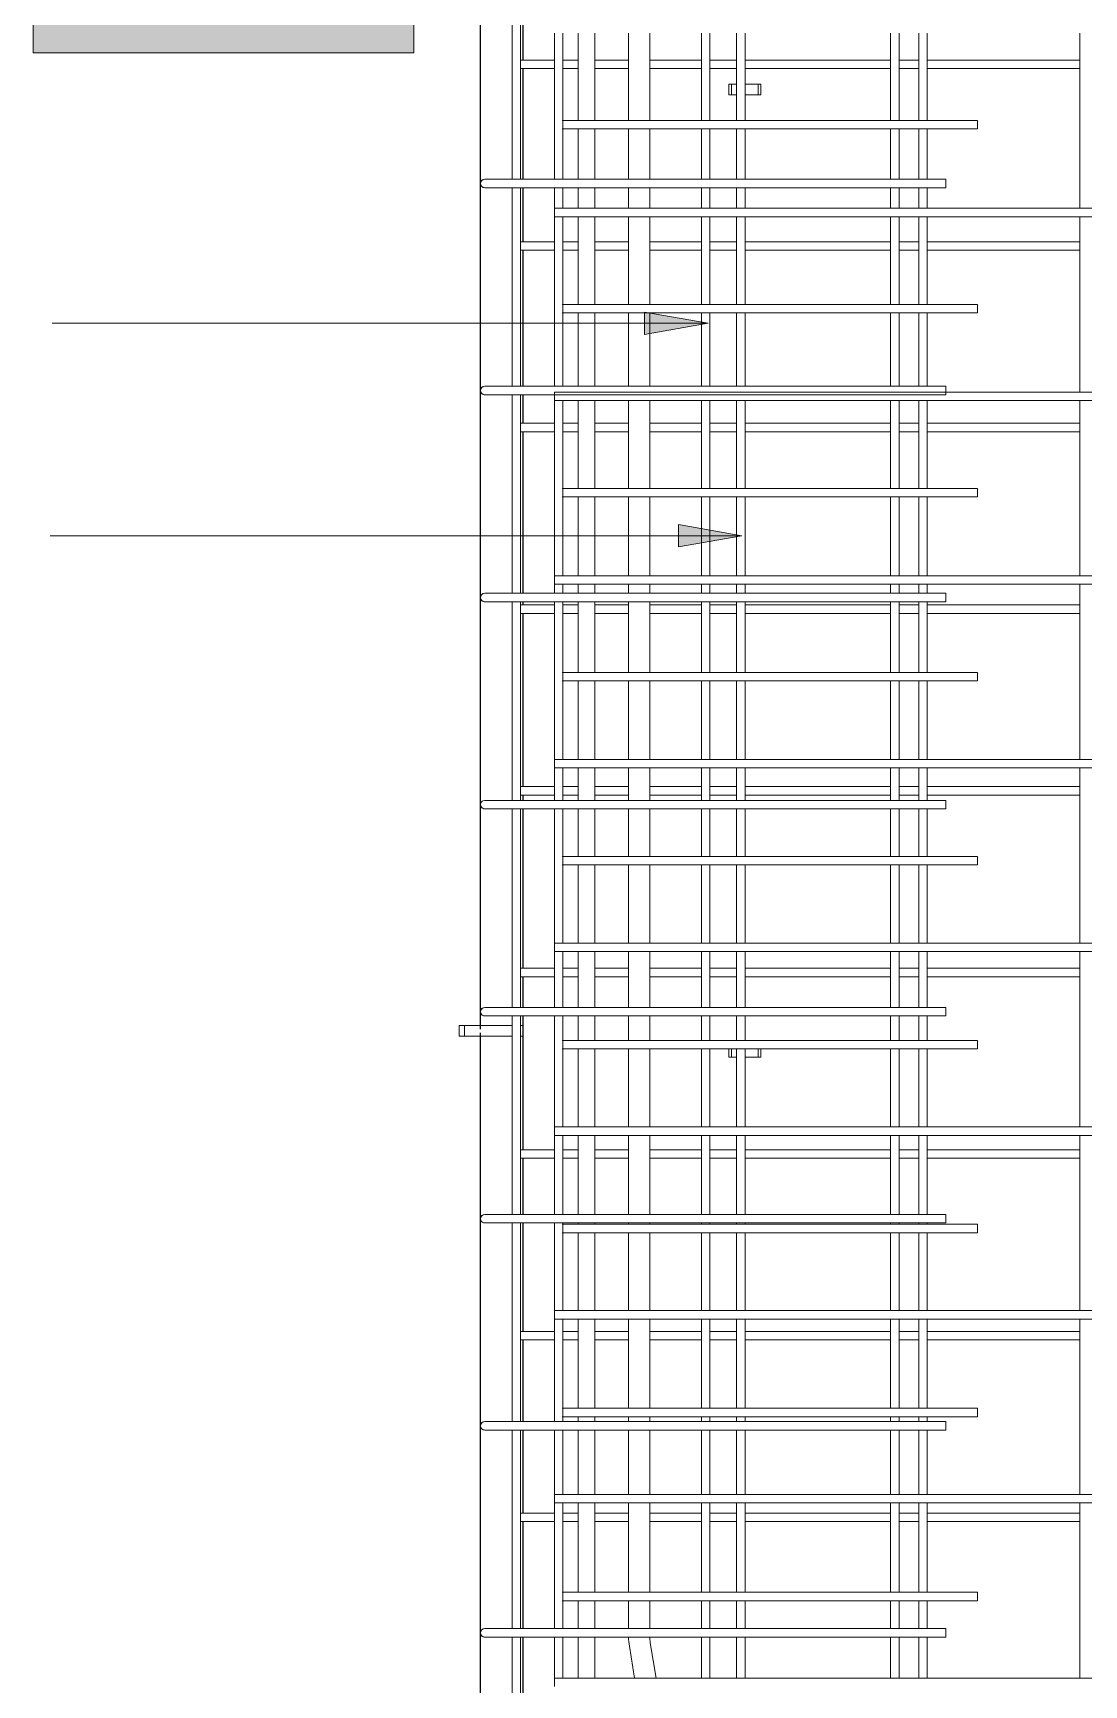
# Model space of a CAD drawing. Header units: millimetres. Extents: x 1454 to 26503, y -2036 to 18825.
# Drawn here: x 3916 to 4909, y 26 to 1588 of the extents above; entities that cross this region are included whole.
import ezdxf

# ---------------------------------------------------------------- set-up
doc = ezdxf.new("R2010")
doc.units = ezdxf.units.MM
doc.linetypes.add('Dash', pattern=[6.36, 3.18, -3.18])
for name, color, linetype, lineweight in [('A-GENM', 13, 'Continuous', 18), ('A-WALL', 113, 'Continuous', 25), ('A-WALL-HDLN', 110, 'Dash', 25), ('G-ANNO-SYMB', 111, 'Continuous', 9), ('S-RBAR', 171, 'Continuous', 18), ('S-RBAR-IDEN', 171, 'Continuous', 9)]:
    doc.layers.add(name, color=color, linetype=linetype, lineweight=lineweight)

# ---------------------------------------------------------------- blocks, each defined once
blk = doc.blocks.new('RR spread anchor face based - RR-SA-2_5-150-1726819-Elevation Front 1')
at = {"layer": 'A-GENM'}
for p, q in [((4573.8, 620), (4573.8, 627.9)), ((4576.3, 627.9), (4576.3, 620)), ((4601.3, 627.9), (4601.3, 620)), ((4603.8, 627.9), (4603.8, 620)), ((4576.3, 620), (4573.8, 620)), ((4581, 620), (4576.3, 620)), ((4601.3, 620), (4589, 620)), ((4603.8, 620), (4601.3, 620))]:
    blk.add_line(p, q, dxfattribs=at)
blk = doc.blocks.new('RR spread anchor face based - RR-SA-2_5-150-V5-Elevation Front 1')
at = {"layer": 'A-GENM'}
for p, q in [((4573.8, 1540), (4576.3, 1540)), ((4573.8, 1530), (4573.8, 1540)), ((4576.3, 1540), (4581, 1540)), ((4576.3, 1540), (4576.3, 1530)), ((4589, 1540), (4601.3, 1540)), ((4601.3, 1540), (4603.8, 1540)), ((4601.3, 1540), (4601.3, 1530)), ((4603.8, 1540), (4603.8, 1530)), ((4576.3, 1530), (4573.8, 1530)), ((4581, 1530), (4576.3, 1530)), ((4601.3, 1530), (4589, 1530)), ((4603.8, 1530), (4601.3, 1530))]:
    blk.add_line(p, q, dxfattribs=at)
blk = doc.blocks.new('RR spread anchor face based - RR-SA-3_0-200-1876459-Elevation Front 1')
at = {"layer": 'A-GENM'}
for p, q in [((4318.8, 3140), (4323.8, 3140)), ((4318.8, 3140), (4318.8, 3130)), ((4323.8, 3140), (4368.8, 3140)), ((4323.8, 3140), (4323.8, 3130)), ((4376.8, 3140), (4378.8, 3140)), ((4323.8, 3130), (4318.8, 3130)), ((4368.8, 3130), (4323.8, 3130)), ((4378.8, 3130), (4376.8, 3130))]:
    blk.add_line(p, q, dxfattribs=at)
blk = doc.blocks.new('Detail View - M_Section Tail - Filled Horizontal-14034-Elevation Front 1')
at = {"layer": 'G-ANNO-SYMB'}
blk.add_hatch(color=256, dxfattribs=at).paths.add_polyline_path([(4275.8, 3669.7), (4275.8, 3749.7), (3915.8, 3749.7), (3915.8, 3669.7)])
for p, q in [((3915.8, 3669.7), (3915.8, 3749.7)), ((3915.8, 3749.7), (4275.8, 3749.7)), ((4275.8, 3749.7), (4275.8, 3669.7)), ((4275.8, 3669.7), (3915.8, 3669.7))]:
    blk.add_line(p, q, dxfattribs=at)

msp = doc.modelspace()

# ---------------------------------------------------------------- hatches: boundary and pattern name
at = {"layer": 'S-RBAR-IDEN'}
for points in [[(4553.95738, 1313.91751), (4493.95738, 1324.49713), (4493.95738, 1303.33789)], [(4586.09127, 1113.08069), (4526.09127, 1123.6603), (4526.09127, 1102.50107)]]:
    msp.add_hatch(color=256, dxfattribs=at).paths.add_polyline_path(points)

# ---------------------------------------------------------------- linework, layer by layer
at = {"layer": 'A-WALL'}
for p, q in [((4338.8071, 649.9), (4338.8071, 1655)), ((4378.8071, 1638), (4378.8071, 1562.89655)), ((4378.8071, 1554.89655), (4378.8071, 1450.2)), ((4378.8071, 1442.2), (4378.8071, 1391.13793)), ((4378.8071, 1383.13793), (4378.8071, 1254.4)), ((4378.8071, 1246.4), (4378.8071, 1219.37931)), ((4378.8071, 1211.37931), (4378.8071, 1058.6)), ((4378.8071, 1050.6), (4378.8071, 1047.62069)), ((4378.8071, 1039.62069), (4378.8071, 875.86207)), ((4378.8071, 867.86207), (4378.8071, 862.8)), ((4378.8071, 854.8), (4378.8071, 704.10345)), ((4378.8071, 696.10345), (4378.8071, 667)), ((4378.8071, 659), (4378.8071, 532.34483)), ((4338.8071, -825.1), (4338.8071, 639.9)), ((4378.8071, 524.34483), (4378.8071, 471.2)), ((4378.8071, 463.2), (4378.8071, 360.58621)), ((4378.8071, 352.58621), (4378.8071, 275.4)), ((4378.8071, 267.4), (4378.8071, 188.82759)), ((4378.8071, 180.82759), (4378.8071, 79.6)), ((4378.8071, 71.6), (4378.8071, 17.06897))]:
    msp.add_line(p, q, dxfattribs=at)
at = {"layer": 'A-WALL-HDLN'}
msp.add_line((4338.8071, 639.94961), (4338.8071, 649.85039), dxfattribs=at)
at = {"layer": 'S-RBAR'}
for p, q in [((4368.8071, 1450.2), (4368.8071, 1638)), ((4376.8071, 1450.2), (4376.8071, 1638)), ((4408.8071, 1450.2), (4408.8071, 1588.42308)), ((4416.8071, 1450.2), (4416.8071, 1588.42308)), ((4431.06129, 1505.7971), (4431.06129, 1588.42308)), ((4447.06129, 1505.7971), (4447.06129, 1588.42308)), ((4478.8071, 1505.7971), (4478.8071, 1588.42308)), ((4498.8071, 1505.7971), (4498.8071, 1588.42308)), ((4547.67738, 1505.7971), (4547.67738, 1588.42308)), ((4555.67738, 1505.7971), (4555.67738, 1588.42308)), ((4581.01071, 1505.7971), (4581.01071, 1588.42308)), ((4589.01071, 1505.7971), (4589.01071, 1588.42308)), ((4726.54766, 1505.7971), (4726.54766, 1588.42308)), ((4734.54766, 1505.7971), (4734.54766, 1588.42308)), ((4753.21433, 1505.7971), (4753.21433, 1588.42308)), ((4761.21433, 1505.7971), (4761.21433, 1588.42308)), ((4905.41794, 1422.69231), (4905.41794, 1588.42308)), ((4408.8071, 1562.89655), (4376.8071, 1562.89655)), ((4431.06129, 1562.89655), (4416.8071, 1562.89655)), ((4478.8071, 1562.89655), (4447.06129, 1562.89655)), ((4547.67738, 1562.89655), (4498.8071, 1562.89655)), ((4581.01071, 1562.89655), (4555.67738, 1562.89655)), ((4726.54766, 1562.89655), (4589.01071, 1562.89655)), ((4753.21433, 1562.89655), (4734.54766, 1562.89655)), ((4905.41794, 1562.89655), (4761.21433, 1562.89655)), ((4408.8071, 1554.89655), (4376.8071, 1554.89655)), ((4431.06129, 1554.89655), (4416.8071, 1554.89655)), ((4478.8071, 1554.89655), (4447.06129, 1554.89655)), ((4547.67738, 1554.89655), (4498.8071, 1554.89655)), ((4581.01071, 1554.89655), (4555.67738, 1554.89655)), ((4726.54766, 1554.89655), (4589.01071, 1554.89655)), ((4753.21433, 1554.89655), (4734.54766, 1554.89655)), ((4905.41794, 1554.89655), (4761.21433, 1554.89655)), ((4448.8071, 1505.7971), (4416.14832, 1505.7971)), ((4448.8071, 1505.7971), (4808.8071, 1505.7971)), ((4808.8071, 1497.7971), (4808.8071, 1505.7971)), ((4448.8071, 1497.7971), (4416.14832, 1497.7971)), ((4431.06129, 1450.2), (4431.06129, 1497.7971)), ((4447.06129, 1450.2), (4447.06129, 1497.7971)), ((4448.8071, 1497.7971), (4808.8071, 1497.7971)), ((4478.8071, 1450.2), (4478.8071, 1497.7971)), ((4498.8071, 1450.2), (4498.8071, 1497.7971)), ((4547.67738, 1450.2), (4547.67738, 1497.7971)), ((4555.67738, 1450.2), (4555.67738, 1497.7971)), ((4581.01071, 1450.2), (4581.01071, 1497.7971)), ((4589.01071, 1450.2), (4589.01071, 1497.7971)), ((4726.54766, 1450.2), (4726.54766, 1497.7971)), ((4734.54766, 1450.2), (4734.54766, 1497.7971)), ((4753.21433, 1450.2), (4753.21433, 1497.7971)), ((4761.21433, 1450.2), (4761.21433, 1497.7971)), ((4362.8071, 1450.2), (4342.8071, 1450.2)), ((4362.8071, 1442.2), (4342.8071, 1442.2)), ((4362.8071, 1450.2), (4778.8071, 1450.2)), ((4362.8071, 1442.2), (4778.8071, 1442.2)), ((4368.8071, 1254.4), (4368.8071, 1442.2)), ((4376.8071, 1254.4), (4376.8071, 1442.2)), ((4408.8071, 1422.69231), (4408.8071, 1442.2)), ((4416.8071, 1422.69231), (4416.8071, 1442.2)), ((4431.06129, 1422.69231), (4431.06129, 1442.2)), ((4447.06129, 1422.69231), (4447.06129, 1442.2)), ((4478.8071, 1422.69231), (4478.8071, 1442.2)), ((4498.8071, 1422.69231), (4498.8071, 1442.2)), ((4547.67738, 1422.69231), (4547.67738, 1442.2)), ((4555.67738, 1422.69231), (4555.67738, 1442.2)), ((4581.01071, 1422.69231), (4581.01071, 1442.2)), ((4589.01071, 1422.69231), (4589.01071, 1442.2)), ((4726.54766, 1422.69231), (4726.54766, 1442.2)), ((4734.54766, 1422.69231), (4734.54766, 1442.2)), ((4753.21433, 1422.69231), (4753.21433, 1442.2)), ((4761.21433, 1422.69231), (4761.21433, 1442.2)), ((4778.8071, 1442.2), (4778.8071, 1450.2)), ((5586.90093, 1422.69231), (4408.8071, 1422.69231)), ((4408.8071, 1422.69231), (4408.8071, 1414.69231)), ((4408.8071, 1254.4), (4408.8071, 1414.69231)), ((5586.90093, 1414.69231), (4408.8071, 1414.69231)), ((4416.8071, 1254.4), (4416.8071, 1414.69231)), ((4431.06129, 1331.81672), (4431.06129, 1414.69231)), ((4447.06129, 1331.81672), (4447.06129, 1414.69231)), ((4478.8071, 1331.81672), (4478.8071, 1414.69231)), ((4498.8071, 1331.81672), (4498.8071, 1414.69231)), ((4547.67738, 1331.81672), (4547.67738, 1414.69231)), ((4555.67738, 1331.81672), (4555.67738, 1414.69231)), ((4581.01071, 1331.81672), (4581.01071, 1414.69231)), ((4589.01071, 1331.81672), (4589.01071, 1414.69231)), ((4726.54766, 1331.81672), (4726.54766, 1414.69231)), ((4734.54766, 1331.81672), (4734.54766, 1414.69231)), ((4753.21433, 1331.81672), (4753.21433, 1414.69231)), ((4761.21433, 1331.81672), (4761.21433, 1414.69231)), ((4905.41794, 1248.96154), (4905.41794, 1414.69231)), ((4408.8071, 1391.13793), (4376.8071, 1391.13793)), ((4431.06129, 1391.13793), (4416.8071, 1391.13793)), ((4478.8071, 1391.13793), (4447.06129, 1391.13793)), ((4547.67738, 1391.13793), (4498.8071, 1391.13793)), ((4581.01071, 1391.13793), (4555.67738, 1391.13793)), ((4726.54766, 1391.13793), (4589.01071, 1391.13793)), ((4753.21433, 1391.13793), (4734.54766, 1391.13793)), ((4905.41794, 1391.13793), (4761.21433, 1391.13793)), ((4408.8071, 1383.13793), (4376.8071, 1383.13793)), ((4431.06129, 1383.13793), (4416.8071, 1383.13793)), ((4478.8071, 1383.13793), (4447.06129, 1383.13793)), ((4547.67738, 1383.13793), (4498.8071, 1383.13793)), ((4581.01071, 1383.13793), (4555.67738, 1383.13793)), ((4726.54766, 1383.13793), (4589.01071, 1383.13793)), ((4753.21433, 1383.13793), (4734.54766, 1383.13793)), ((4905.41794, 1383.13793), (4761.21433, 1383.13793)), ((4448.8071, 1331.81672), (4416.14832, 1331.81672)), ((4448.8071, 1331.81672), (4808.8071, 1331.81672)), ((4808.8071, 1323.81672), (4808.8071, 1331.81672)), ((4448.8071, 1323.81672), (4416.14832, 1323.81672)), ((4431.06129, 1254.4), (4431.06129, 1323.81672)), ((4447.06129, 1254.4), (4447.06129, 1323.81672)), ((4448.8071, 1323.81672), (4808.8071, 1323.81672)), ((4478.8071, 1254.4), (4478.8071, 1323.81672)), ((4498.8071, 1254.4), (4498.8071, 1323.81672)), ((4547.67738, 1254.4), (4547.67738, 1323.81672)), ((4555.67738, 1254.4), (4555.67738, 1323.81672)), ((4581.01071, 1254.4), (4581.01071, 1323.81672)), ((4589.01071, 1254.4), (4589.01071, 1323.81672)), ((4726.54766, 1254.4), (4726.54766, 1323.81672)), ((4734.54766, 1254.4), (4734.54766, 1323.81672)), ((4753.21433, 1254.4), (4753.21433, 1323.81672)), ((4761.21433, 1254.4), (4761.21433, 1323.81672)), ((4362.8071, 1254.4), (4342.8071, 1254.4)), ((4362.8071, 1254.4), (4778.8071, 1254.4)), ((4778.8071, 1246.4), (4778.8071, 1254.4)), ((4362.8071, 1246.4), (4342.8071, 1246.4)), ((4362.8071, 1246.4), (4778.8071, 1246.4)), ((4368.8071, 1058.6), (4368.8071, 1246.4)), ((4376.8071, 1058.6), (4376.8071, 1246.4)), ((5586.90093, 1248.96154), (4408.8071, 1248.96154)), ((4408.8071, 1248.96154), (4408.8071, 1240.96154)), ((4408.8071, 1075.23077), (4408.8071, 1240.96154)), ((5586.90093, 1240.96154), (4408.8071, 1240.96154)), ((4416.8071, 1075.23077), (4416.8071, 1240.96154)), ((4431.06129, 1157.83633), (4431.06129, 1240.96154)), ((4447.06129, 1157.83633), (4447.06129, 1240.96154)), ((4478.8071, 1157.83633), (4478.8071, 1240.96154)), ((4498.8071, 1157.83633), (4498.8071, 1240.96154)), ((4547.67738, 1157.83633), (4547.67738, 1240.96154)), ((4555.67738, 1157.83633), (4555.67738, 1240.96154)), ((4581.01071, 1157.83633), (4581.01071, 1240.96154)), ((4589.01071, 1157.83633), (4589.01071, 1240.96154)), ((4726.54766, 1157.83633), (4726.54766, 1240.96154)), ((4734.54766, 1157.83633), (4734.54766, 1240.96154)), ((4753.21433, 1157.83633), (4753.21433, 1240.96154)), ((4761.21433, 1157.83633), (4761.21433, 1240.96154)), ((4905.41794, 1075.23077), (4905.41794, 1240.96154)), ((4408.8071, 1219.37931), (4376.8071, 1219.37931)), ((4431.06129, 1219.37931), (4416.8071, 1219.37931)), ((4478.8071, 1219.37931), (4447.06129, 1219.37931)), ((4547.67738, 1219.37931), (4498.8071, 1219.37931)), ((4581.01071, 1219.37931), (4555.67738, 1219.37931)), ((4726.54766, 1219.37931), (4589.01071, 1219.37931)), ((4753.21433, 1219.37931), (4734.54766, 1219.37931)), ((4905.41794, 1219.37931), (4761.21433, 1219.37931)), ((4408.8071, 1211.37931), (4376.8071, 1211.37931)), ((4431.06129, 1211.37931), (4416.8071, 1211.37931)), ((4478.8071, 1211.37931), (4447.06129, 1211.37931)), ((4547.67738, 1211.37931), (4498.8071, 1211.37931)), ((4581.01071, 1211.37931), (4555.67738, 1211.37931)), ((4726.54766, 1211.37931), (4589.01071, 1211.37931)), ((4753.21433, 1211.37931), (4734.54766, 1211.37931)), ((4905.41794, 1211.37931), (4761.21433, 1211.37931)), ((4448.8071, 1157.83633), (4416.14832, 1157.83633)), ((4448.8071, 1157.83633), (4808.8071, 1157.83633)), ((4808.8071, 1149.83633), (4808.8071, 1157.83633)), ((4448.8071, 1149.83633), (4416.14832, 1149.83633)), ((4431.06129, 1075.23077), (4431.06129, 1149.83633)), ((4447.06129, 1075.23077), (4447.06129, 1149.83633)), ((4448.8071, 1149.83633), (4808.8071, 1149.83633)), ((4478.8071, 1075.23077), (4478.8071, 1149.83633)), ((4498.8071, 1075.23077), (4498.8071, 1149.83633)), ((4547.67738, 1075.23077), (4547.67738, 1149.83633)), ((4555.67738, 1075.23077), (4555.67738, 1149.83633)), ((4581.01071, 1075.23077), (4581.01071, 1149.83633)), ((4589.01071, 1075.23077), (4589.01071, 1149.83633)), ((4726.54766, 1075.23077), (4726.54766, 1149.83633)), ((4734.54766, 1075.23077), (4734.54766, 1149.83633)), ((4753.21433, 1075.23077), (4753.21433, 1149.83633)), ((4761.21433, 1075.23077), (4761.21433, 1149.83633)), ((5586.90093, 1075.23077), (4408.8071, 1075.23077)), ((4408.8071, 1075.23077), (4408.8071, 1067.23077)), ((4408.8071, 1058.6), (4408.8071, 1067.23077)), ((5586.90093, 1067.23077), (4408.8071, 1067.23077)), ((4416.8071, 1058.6), (4416.8071, 1067.23077)), ((4431.06129, 1058.6), (4431.06129, 1067.23077)), ((4447.06129, 1058.6), (4447.06129, 1067.23077)), ((4478.8071, 1058.6), (4478.8071, 1067.23077)), ((4498.8071, 1058.6), (4498.8071, 1067.23077)), ((4547.67738, 1058.6), (4547.67738, 1067.23077)), ((4555.67738, 1058.6), (4555.67738, 1067.23077)), ((4581.01071, 1058.6), (4581.01071, 1067.23077)), ((4589.01071, 1058.6), (4589.01071, 1067.23077)), ((4726.54766, 1058.6), (4726.54766, 1067.23077)), ((4734.54766, 1058.6), (4734.54766, 1067.23077)), ((4753.21433, 1058.6), (4753.21433, 1067.23077)), ((4761.21433, 1058.6), (4761.21433, 1067.23077)), ((4905.41794, 901.5), (4905.41794, 1067.23077)), ((4362.8071, 1058.6), (4342.8071, 1058.6)), ((4362.8071, 1050.6), (4342.8071, 1050.6)), ((4362.8071, 1058.6), (4778.8071, 1058.6)), ((4362.8071, 1050.6), (4778.8071, 1050.6)), ((4368.8071, 862.8), (4368.8071, 1050.6)), ((4376.8071, 862.8), (4376.8071, 1050.6)), ((4408.8071, 1047.62069), (4376.8071, 1047.62069)), ((4408.8071, 901.5), (4408.8071, 1050.6)), ((4416.8071, 901.5), (4416.8071, 1050.6)), ((4431.06129, 1047.62069), (4416.8071, 1047.62069)), ((4431.06129, 983.85595), (4431.06129, 1050.6)), ((4447.06129, 983.85595), (4447.06129, 1050.6)), ((4478.8071, 1047.62069), (4447.06129, 1047.62069)), ((4478.8071, 983.85595), (4478.8071, 1050.6)), ((4498.8071, 983.85595), (4498.8071, 1050.6)), ((4547.67738, 1047.62069), (4498.8071, 1047.62069)), ((4547.67738, 983.85595), (4547.67738, 1050.6)), ((4555.67738, 983.85595), (4555.67738, 1050.6)), ((4581.01071, 1047.62069), (4555.67738, 1047.62069)), ((4581.01071, 983.85595), (4581.01071, 1050.6)), ((4589.01071, 983.85595), (4589.01071, 1050.6)), ((4726.54766, 1047.62069), (4589.01071, 1047.62069)), ((4726.54766, 983.85595), (4726.54766, 1050.6)), ((4734.54766, 983.85595), (4734.54766, 1050.6)), ((4753.21433, 1047.62069), (4734.54766, 1047.62069)), ((4753.21433, 983.85595), (4753.21433, 1050.6)), ((4761.21433, 983.85595), (4761.21433, 1050.6)), ((4905.41794, 1047.62069), (4761.21433, 1047.62069)), ((4778.8071, 1050.6), (4778.8071, 1058.6)), ((4408.8071, 1039.62069), (4376.8071, 1039.62069)), ((4431.06129, 1039.62069), (4416.8071, 1039.62069)), ((4478.8071, 1039.62069), (4447.06129, 1039.62069)), ((4547.67738, 1039.62069), (4498.8071, 1039.62069)), ((4581.01071, 1039.62069), (4555.67738, 1039.62069)), ((4726.54766, 1039.62069), (4589.01071, 1039.62069)), ((4753.21433, 1039.62069), (4734.54766, 1039.62069)), ((4905.41794, 1039.62069), (4761.21433, 1039.62069)), ((4448.8071, 983.85595), (4416.14832, 983.85595)), ((4448.8071, 975.85595), (4416.14832, 975.85595)), ((4431.06129, 901.5), (4431.06129, 975.85595)), ((4447.06129, 901.5), (4447.06129, 975.85595)), ((4448.8071, 983.85595), (4808.8071, 983.85595)), ((4448.8071, 975.85595), (4808.8071, 975.85595)), ((4478.8071, 901.5), (4478.8071, 975.85595)), ((4498.8071, 901.5), (4498.8071, 975.85595)), ((4547.67738, 901.5), (4547.67738, 975.85595)), ((4555.67738, 901.5), (4555.67738, 975.85595)), ((4581.01071, 901.5), (4581.01071, 975.85595)), ((4589.01071, 901.5), (4589.01071, 975.85595)), ((4726.54766, 901.5), (4726.54766, 975.85595)), ((4734.54766, 901.5), (4734.54766, 975.85595)), ((4753.21433, 901.5), (4753.21433, 975.85595)), ((4761.21433, 901.5), (4761.21433, 975.85595)), ((4808.8071, 975.85595), (4808.8071, 983.85595)), ((5586.90093, 901.5), (4408.8071, 901.5)), ((4408.8071, 901.5), (4408.8071, 893.5)), ((4408.8071, 862.8), (4408.8071, 893.5)), ((5578.93529, 893.5), (4408.8071, 893.5)), ((4416.8071, 862.8), (4416.8071, 893.5)), ((4431.06129, 862.8), (4431.06129, 893.5)), ((4447.06129, 862.8), (4447.06129, 893.5)), ((4478.8071, 862.8), (4478.8071, 893.5)), ((4498.8071, 862.8), (4498.8071, 893.5)), ((4547.67738, 862.8), (4547.67738, 893.5)), ((4555.67738, 862.8), (4555.67738, 893.5)), ((4581.01071, 862.8), (4581.01071, 893.5)), ((4589.01071, 862.8), (4589.01071, 893.5)), ((4726.54766, 862.8), (4726.54766, 893.5)), ((4734.54766, 862.8), (4734.54766, 893.5)), ((4753.21433, 862.8), (4753.21433, 893.5)), ((4761.21433, 862.8), (4761.21433, 893.5)), ((4905.41794, 727.76923), (4905.41794, 893.5)), ((4408.8071, 875.86207), (4376.8071, 875.86207)), ((4431.06129, 875.86207), (4416.8071, 875.86207)), ((4478.8071, 875.86207), (4447.06129, 875.86207)), ((4547.67738, 875.86207), (4498.8071, 875.86207)), ((4581.01071, 875.86207), (4555.67738, 875.86207)), ((4726.54766, 875.86207), (4589.01071, 875.86207)), ((4753.21433, 875.86207), (4734.54766, 875.86207)), ((4905.41794, 875.86207), (4761.21433, 875.86207)), ((4362.8071, 862.8), (4342.8071, 862.8)), ((4362.8071, 862.8), (4778.8071, 862.8)), ((4408.8071, 867.86207), (4376.8071, 867.86207)), ((4431.06129, 867.86207), (4416.8071, 867.86207)), ((4478.8071, 867.86207), (4447.06129, 867.86207)), ((4547.67738, 867.86207), (4498.8071, 867.86207)), ((4581.01071, 867.86207), (4555.67738, 867.86207)), ((4726.54766, 867.86207), (4589.01071, 867.86207)), ((4753.21433, 867.86207), (4734.54766, 867.86207)), ((4905.41794, 867.86207), (4761.21433, 867.86207)), ((4778.8071, 854.8), (4778.8071, 862.8)), ((4362.8071, 854.8), (4342.8071, 854.8)), ((4362.8071, 854.8), (4778.8071, 854.8)), ((4368.8071, 667), (4368.8071, 854.8)), ((4376.8071, 667), (4376.8071, 854.8)), ((4408.8071, 727.76923), (4408.8071, 854.8)), ((4416.8071, 727.76923), (4416.8071, 854.8)), ((4431.06129, 809.87556), (4431.06129, 854.8)), ((4447.06129, 809.87556), (4447.06129, 854.8)), ((4478.8071, 809.87556), (4478.8071, 854.8)), ((4498.8071, 809.87556), (4498.8071, 854.8)), ((4547.67738, 809.87556), (4547.67738, 854.8)), ((4555.67738, 809.87556), (4555.67738, 854.8)), ((4581.01071, 809.87556), (4581.01071, 854.8)), ((4589.01071, 809.87556), (4589.01071, 854.8)), ((4726.54766, 809.87556), (4726.54766, 854.8)), ((4734.54766, 809.87556), (4734.54766, 854.8)), ((4753.21433, 809.87556), (4753.21433, 854.8)), ((4761.21433, 809.87556), (4761.21433, 854.8)), ((4448.8071, 809.87556), (4416.14832, 809.87556)), ((4448.8071, 801.87556), (4416.14832, 801.87556)), ((4431.06129, 727.76923), (4431.06129, 801.87556)), ((4447.06129, 727.76923), (4447.06129, 801.87556)), ((4448.8071, 809.87556), (4808.8071, 809.87556)), ((4448.8071, 801.87556), (4808.8071, 801.87556)), ((4478.8071, 727.76923), (4478.8071, 801.87556)), ((4498.8071, 727.76923), (4498.8071, 801.87556)), ((4547.67738, 727.76923), (4547.67738, 801.87556)), ((4555.67738, 727.76923), (4555.67738, 801.87556)), ((4581.01071, 727.76923), (4581.01071, 801.87556)), ((4589.01071, 727.76923), (4589.01071, 801.87556)), ((4726.54766, 727.76923), (4726.54766, 801.87556)), ((4734.54766, 727.76923), (4734.54766, 801.87556)), ((4753.21433, 727.76923), (4753.21433, 801.87556)), ((4761.21433, 727.76923), (4761.21433, 801.87556)), ((4808.8071, 801.87556), (4808.8071, 809.87556)), ((5586.90093, 727.76923), (4408.8071, 727.76923)), ((4408.8071, 727.76923), (4408.8071, 719.76923)), ((4408.8071, 667), (4408.8071, 719.76923)), ((5586.90093, 719.76923), (4408.8071, 719.76923)), ((4416.8071, 667), (4416.8071, 719.76923)), ((4431.06129, 667), (4431.06129, 719.76923)), ((4447.06129, 667), (4447.06129, 719.76923)), ((4478.8071, 667), (4478.8071, 719.76923)), ((4498.8071, 667), (4498.8071, 719.76923)), ((4547.67738, 667), (4547.67738, 719.76923)), ((4555.67738, 667), (4555.67738, 719.76923)), ((4581.01071, 667), (4581.01071, 719.76923)), ((4589.01071, 667), (4589.01071, 719.76923)), ((4726.54766, 667), (4726.54766, 719.76923)), ((4734.54766, 667), (4734.54766, 719.76923)), ((4753.21433, 667), (4753.21433, 719.76923)), ((4761.21433, 667), (4761.21433, 719.76923)), ((4905.41794, 554.03846), (4905.41794, 719.76923)), ((4408.8071, 704.10345), (4376.8071, 704.10345)), ((4431.06129, 704.10345), (4416.8071, 704.10345)), ((4478.8071, 704.10345), (4447.06129, 704.10345)), ((4547.67738, 704.10345), (4498.8071, 704.10345)), ((4581.01071, 704.10345), (4555.67738, 704.10345)), ((4726.54766, 704.10345), (4589.01071, 704.10345)), ((4753.21433, 704.10345), (4734.54766, 704.10345)), ((4905.41794, 704.10345), (4761.21433, 704.10345)), ((4408.8071, 696.10345), (4376.8071, 696.10345)), ((4431.06129, 696.10345), (4416.8071, 696.10345)), ((4478.8071, 696.10345), (4447.06129, 696.10345)), ((4547.67738, 696.10345), (4498.8071, 696.10345)), ((4581.01071, 696.10345), (4555.67738, 696.10345)), ((4726.54766, 696.10345), (4589.01071, 696.10345)), ((4753.21433, 696.10345), (4734.54766, 696.10345)), ((4905.41794, 696.10345), (4761.21433, 696.10345)), ((4362.8071, 667), (4342.8071, 667)), ((4362.8071, 659), (4342.8071, 659)), ((4362.8071, 667), (4778.8071, 667)), ((4362.8071, 659), (4778.8071, 659)), ((4368.8071, 471.2), (4368.8071, 659)), ((4376.8071, 471.2), (4376.8071, 659)), ((4408.8071, 554.03846), (4408.8071, 659)), ((4416.8071, 554.03846), (4416.8071, 659)), ((4431.06129, 635.89518), (4431.06129, 659)), ((4447.06129, 635.89518), (4447.06129, 659)), ((4478.8071, 635.89518), (4478.8071, 659)), ((4498.8071, 635.89518), (4498.8071, 659)), ((4547.67738, 635.89518), (4547.67738, 659)), ((4555.67738, 635.89518), (4555.67738, 659)), ((4581.01071, 635.89518), (4581.01071, 659)), ((4589.01071, 635.89518), (4589.01071, 659)), ((4726.54766, 635.89518), (4726.54766, 659)), ((4734.54766, 635.89518), (4734.54766, 659)), ((4753.21433, 635.89518), (4753.21433, 659)), ((4761.21433, 635.89518), (4761.21433, 659)), ((4778.8071, 659), (4778.8071, 667)), ((4448.8071, 635.89518), (4416.14832, 635.89518)), ((4448.8071, 627.89518), (4416.14832, 627.89518)), ((4431.06129, 554.03846), (4431.06129, 627.89518)), ((4447.06129, 554.03846), (4447.06129, 627.89518)), ((4448.8071, 635.89518), (4808.8071, 635.89518)), ((4448.8071, 627.89518), (4808.8071, 627.89518)), ((4478.8071, 554.03846), (4478.8071, 627.89518)), ((4498.8071, 554.03846), (4498.8071, 627.89518)), ((4547.67738, 554.03846), (4547.67738, 627.89518)), ((4555.67738, 554.03846), (4555.67738, 627.89518)), ((4581.01071, 554.03846), (4581.01071, 627.89518)), ((4589.01071, 554.03846), (4589.01071, 627.89518)), ((4726.54766, 554.03846), (4726.54766, 627.89518)), ((4734.54766, 554.03846), (4734.54766, 627.89518)), ((4753.21433, 554.03846), (4753.21433, 627.89518)), ((4761.21433, 554.03846), (4761.21433, 627.89518)), ((4808.8071, 627.89518), (4808.8071, 635.89518)), ((5586.90093, 554.03846), (4408.8071, 554.03846)), ((4408.8071, 554.03846), (4408.8071, 546.03846)), ((4408.8071, 532.34483), (4376.8071, 532.34483)), ((4408.8071, 471.2), (4408.8071, 546.03846)), ((5586.90093, 546.03846), (4408.8071, 546.03846)), ((4416.8071, 471.2), (4416.8071, 546.03846)), ((4431.06129, 532.34483), (4416.8071, 532.34483)), ((4431.06129, 471.2), (4431.06129, 546.03846)), ((4447.06129, 471.2), (4447.06129, 546.03846)), ((4478.8071, 532.34483), (4447.06129, 532.34483)), ((4478.8071, 471.2), (4478.8071, 546.03846)), ((4498.8071, 471.2), (4498.8071, 546.03846)), ((4547.67738, 532.34483), (4498.8071, 532.34483)), ((4547.67738, 471.2), (4547.67738, 546.03846)), ((4555.67738, 471.2), (4555.67738, 546.03846)), ((4581.01071, 532.34483), (4555.67738, 532.34483)), ((4581.01071, 471.2), (4581.01071, 546.03846)), ((4589.01071, 471.2), (4589.01071, 546.03846)), ((4726.54766, 532.34483), (4589.01071, 532.34483)), ((4726.54766, 471.2), (4726.54766, 546.03846)), ((4734.54766, 471.2), (4734.54766, 546.03846)), ((4753.21433, 532.34483), (4734.54766, 532.34483)), ((4753.21433, 471.2), (4753.21433, 546.03846)), ((4761.21433, 471.2), (4761.21433, 546.03846)), ((4905.41794, 532.34483), (4761.21433, 532.34483)), ((4905.41794, 380.30769), (4905.41794, 546.03846)), ((4408.8071, 524.34483), (4376.8071, 524.34483)), ((4431.06129, 524.34483), (4416.8071, 524.34483)), ((4478.8071, 524.34483), (4447.06129, 524.34483)), ((4547.67738, 524.34483), (4498.8071, 524.34483)), ((4581.01071, 524.34483), (4555.67738, 524.34483)), ((4726.54766, 524.34483), (4589.01071, 524.34483)), ((4753.21433, 524.34483), (4734.54766, 524.34483)), ((4905.41794, 524.34483), (4761.21433, 524.34483)), ((4362.8071, 471.2), (4342.8071, 471.2)), ((4362.8071, 471.2), (4778.8071, 471.2)), ((4778.8071, 463.2), (4778.8071, 471.2)), ((4362.8071, 463.2), (4342.8071, 463.2)), ((4362.8071, 463.2), (4778.8071, 463.2)), ((4368.8071, 275.4), (4368.8071, 463.2)), ((4376.8071, 275.4), (4376.8071, 463.2)), ((4408.8071, 380.30769), (4408.8071, 463.2)), ((4448.8071, 461.91479), (4416.14832, 461.91479)), ((4448.8071, 453.91479), (4416.14832, 453.91479)), ((4416.8071, 380.30769), (4416.8071, 463.2)), ((4431.06129, 461.91479), (4431.06129, 463.2)), ((4431.06129, 380.30769), (4431.06129, 453.91479)), ((4447.06129, 461.91479), (4447.06129, 463.2)), ((4447.06129, 380.30769), (4447.06129, 453.91479)), ((4448.8071, 461.91479), (4808.8071, 461.91479)), ((4448.8071, 453.91479), (4808.8071, 453.91479)), ((4478.8071, 461.91479), (4478.8071, 463.2)), ((4478.8071, 380.30769), (4478.8071, 453.91479)), ((4498.8071, 461.91479), (4498.8071, 463.2)), ((4498.8071, 380.30769), (4498.8071, 453.91479)), ((4547.67738, 461.91479), (4547.67738, 463.2)), ((4547.67738, 380.30769), (4547.67738, 453.91479)), ((4555.67738, 461.91479), (4555.67738, 463.2)), ((4555.67738, 380.30769), (4555.67738, 453.91479)), ((4581.01071, 461.91479), (4581.01071, 463.2)), ((4581.01071, 380.30769), (4581.01071, 453.91479)), ((4589.01071, 461.91479), (4589.01071, 463.2)), ((4589.01071, 380.30769), (4589.01071, 453.91479)), ((4726.54766, 461.91479), (4726.54766, 463.2)), ((4726.54766, 380.30769), (4726.54766, 453.91479)), ((4734.54766, 461.91479), (4734.54766, 463.2)), ((4734.54766, 380.30769), (4734.54766, 453.91479)), ((4753.21433, 461.91479), (4753.21433, 463.2)), ((4753.21433, 380.30769), (4753.21433, 453.91479)), ((4761.21433, 461.91479), (4761.21433, 463.2)), ((4761.21433, 380.30769), (4761.21433, 453.91479)), ((4808.8071, 453.91479), (4808.8071, 461.91479)), ((5586.90093, 380.30769), (4408.8071, 380.30769)), ((4408.8071, 380.30769), (4408.8071, 372.30769)), ((4408.8071, 360.58621), (4376.8071, 360.58621)), ((4408.8071, 275.4), (4408.8071, 372.30769)), ((5586.90093, 372.30769), (4408.8071, 372.30769)), ((4416.8071, 275.4), (4416.8071, 372.30769)), ((4431.06129, 360.58621), (4416.8071, 360.58621)), ((4431.06129, 287.93441), (4431.06129, 372.30769)), ((4447.06129, 287.93441), (4447.06129, 372.30769)), ((4478.8071, 360.58621), (4447.06129, 360.58621)), ((4478.8071, 287.93441), (4478.8071, 372.30769)), ((4498.8071, 287.93441), (4498.8071, 372.30769)), ((4547.67738, 360.58621), (4498.8071, 360.58621)), ((4547.67738, 287.93441), (4547.67738, 372.30769)), ((4555.67738, 287.93441), (4555.67738, 372.30769)), ((4581.01071, 360.58621), (4555.67738, 360.58621)), ((4581.01071, 287.93441), (4581.01071, 372.30769)), ((4589.01071, 287.93441), (4589.01071, 372.30769)), ((4726.54766, 360.58621), (4589.01071, 360.58621)), ((4726.54766, 287.93441), (4726.54766, 372.30769)), ((4734.54766, 287.93441), (4734.54766, 372.30769)), ((4753.21433, 360.58621), (4734.54766, 360.58621)), ((4753.21433, 287.93441), (4753.21433, 372.30769)), ((4761.21433, 287.93441), (4761.21433, 372.30769)), ((4905.41794, 360.58621), (4761.21433, 360.58621)), ((4905.41794, 206.57692), (4905.41794, 372.30769)), ((4408.8071, 352.58621), (4376.8071, 352.58621)), ((4431.06129, 352.58621), (4416.8071, 352.58621)), ((4478.8071, 352.58621), (4447.06129, 352.58621)), ((4547.67738, 352.58621), (4498.8071, 352.58621)), ((4581.01071, 352.58621), (4555.67738, 352.58621)), ((4726.54766, 352.58621), (4589.01071, 352.58621)), ((4753.21433, 352.58621), (4734.54766, 352.58621)), ((4905.41794, 352.58621), (4761.21433, 352.58621)), ((4448.8071, 287.93441), (4416.14832, 287.93441)), ((4448.8071, 287.93441), (4808.8071, 287.93441)), ((4808.8071, 279.93441), (4808.8071, 287.93441)), ((4362.8071, 275.4), (4342.8071, 275.4)), ((4362.8071, 267.4), (4342.8071, 267.4)), ((4362.8071, 275.4), (4778.8071, 275.4)), ((4362.8071, 267.4), (4778.8071, 267.4)), ((4368.8071, 79.6), (4368.8071, 267.4)), ((4376.8071, 79.6), (4376.8071, 267.4)), ((4408.8071, 206.57692), (4408.8071, 267.4)), ((4448.8071, 279.93441), (4416.14832, 279.93441)), ((4416.8071, 206.57692), (4416.8071, 267.4)), ((4431.06129, 275.4), (4431.06129, 279.93441)), ((4431.06129, 206.57692), (4431.06129, 267.4)), ((4447.06129, 275.4), (4447.06129, 279.93441)), ((4447.06129, 206.57692), (4447.06129, 267.4)), ((4448.8071, 279.93441), (4808.8071, 279.93441)), ((4478.8071, 275.4), (4478.8071, 279.93441)), ((4478.8071, 206.57692), (4478.8071, 267.4)), ((4498.8071, 275.4), (4498.8071, 279.93441)), ((4498.8071, 206.57692), (4498.8071, 267.4)), ((4547.67738, 275.4), (4547.67738, 279.93441)), ((4547.67738, 206.57692), (4547.67738, 267.4)), ((4555.67738, 275.4), (4555.67738, 279.93441)), ((4555.67738, 206.57692), (4555.67738, 267.4)), ((4581.01071, 275.4), (4581.01071, 279.93441)), ((4581.01071, 206.57692), (4581.01071, 267.4)), ((4589.01071, 275.4), (4589.01071, 279.93441)), ((4589.01071, 206.57692), (4589.01071, 267.4)), ((4726.54766, 275.4), (4726.54766, 279.93441)), ((4726.54766, 206.57692), (4726.54766, 267.4)), ((4734.54766, 275.4), (4734.54766, 279.93441)), ((4734.54766, 206.57692), (4734.54766, 267.4)), ((4753.21433, 275.4), (4753.21433, 279.93441)), ((4753.21433, 206.57692), (4753.21433, 267.4)), ((4761.21433, 275.4), (4761.21433, 279.93441)), ((4761.21433, 206.57692), (4761.21433, 267.4)), ((4778.8071, 267.4), (4778.8071, 275.4)), ((5586.90093, 206.57692), (4408.8071, 206.57692)), ((4408.8071, 206.57692), (4408.8071, 198.57692)), ((4408.8071, 188.82759), (4376.8071, 188.82759)), ((4408.8071, 79.6), (4408.8071, 198.57692)), ((5586.90093, 198.57692), (4408.8071, 198.57692)), ((4416.8071, 79.6), (4416.8071, 198.57692)), ((4431.06129, 188.82759), (4416.8071, 188.82759)), ((4431.06129, 113.95402), (4431.06129, 198.57692)), ((4447.06129, 113.95402), (4447.06129, 198.57692)), ((4478.8071, 188.82759), (4447.06129, 188.82759)), ((4478.8071, 113.95402), (4478.8071, 198.57692)), ((4498.8071, 113.95402), (4498.8071, 198.57692)), ((4547.67738, 188.82759), (4498.8071, 188.82759)), ((4547.67738, 113.95402), (4547.67738, 198.57692)), ((4555.67738, 113.95402), (4555.67738, 198.57692)), ((4581.01071, 188.82759), (4555.67738, 188.82759)), ((4581.01071, 113.95402), (4581.01071, 198.57692)), ((4589.01071, 113.95402), (4589.01071, 198.57692)), ((4726.54766, 188.82759), (4589.01071, 188.82759)), ((4726.54766, 113.95402), (4726.54766, 198.57692)), ((4734.54766, 113.95402), (4734.54766, 198.57692)), ((4753.21433, 188.82759), (4734.54766, 188.82759)), ((4753.21433, 113.95402), (4753.21433, 198.57692)), ((4761.21433, 113.95402), (4761.21433, 198.57692)), ((4905.41794, 188.82759), (4761.21433, 188.82759)), ((4905.41794, 32.84615), (4905.41794, 198.57692)), ((4408.8071, 180.82759), (4376.8071, 180.82759)), ((4431.06129, 180.82759), (4416.8071, 180.82759)), ((4478.8071, 180.82759), (4447.06129, 180.82759)), ((4547.67738, 180.82759), (4498.8071, 180.82759)), ((4581.01071, 180.82759), (4555.67738, 180.82759)), ((4726.54766, 180.82759), (4589.01071, 180.82759)), ((4753.21433, 180.82759), (4734.54766, 180.82759)), ((4905.41794, 180.82759), (4761.21433, 180.82759)), ((4448.8071, 113.95402), (4416.14832, 113.95402)), ((4448.8071, 113.95402), (4808.8071, 113.95402)), ((4808.8071, 105.95402), (4808.8071, 113.95402)), ((4448.8071, 105.95402), (4416.14832, 105.95402)), ((4431.06129, 79.6), (4431.06129, 105.95402)), ((4447.06129, 79.6), (4447.06129, 105.95402)), ((4448.8071, 105.95402), (4808.8071, 105.95402)), ((4478.8071, 79.6), (4478.8071, 105.95402)), ((4498.8071, 79.6), (4498.8071, 105.95402)), ((4547.67738, 79.6), (4547.67738, 105.95402)), ((4555.67738, 79.6), (4555.67738, 105.95402)), ((4581.01071, 79.6), (4581.01071, 105.95402)), ((4589.01071, 79.6), (4589.01071, 105.95402)), ((4726.54766, 79.6), (4726.54766, 105.95402)), ((4734.54766, 79.6), (4734.54766, 105.95402)), ((4753.21433, 79.6), (4753.21433, 105.95402)), ((4761.21433, 79.6), (4761.21433, 105.95402)), ((4362.8071, 79.6), (4342.8071, 79.6)), ((4362.8071, 79.6), (4778.8071, 79.6)), ((4778.8071, 71.6), (4778.8071, 79.6)), ((4362.8071, 71.6), (4342.8071, 71.6)), ((4362.8071, 71.6), (4778.8071, 71.6)), ((4368.8071, -116.2), (4368.8071, 71.6)), ((4376.8071, -116.2), (4376.8071, 71.6)), ((4408.8071, 32.84615), (4408.8071, 71.6)), ((4416.8071, 32.84615), (4416.8071, 71.6)), ((4431.06129, 32.84615), (4431.06129, 71.6)), ((4447.06129, 32.84615), (4447.06129, 71.6)), ((4484.60938, 32.84615), (4479.66236, 63.03987)), ((4504.87604, 32.84615), (4499.3992, 66.2736)), ((4547.67738, 32.84615), (4547.67738, 71.6)), ((4555.67738, 32.84615), (4555.67738, 71.6)), ((4581.01071, 32.84615), (4581.01071, 71.6)), ((4589.01071, 32.84615), (4589.01071, 71.6)), ((4726.54766, 32.84615), (4726.54766, 71.6)), ((4734.54766, 32.84615), (4734.54766, 71.6)), ((4753.21433, 32.84615), (4753.21433, 71.6)), ((4761.21433, 32.84615), (4761.21433, 71.6)), ((5579.72715, 32.84615), (4408.8071, 32.84615)), ((4408.8071, 32.84615), (4408.8071, 24.84615))]:
    msp.add_line(p, q, dxfattribs=at)
for centre, radius, start, end in [((4342.8071, 1446.2), 4, 90, 270), ((4342.8071, 1446.2), 4, 120, 165), ((4342.8071, 1446.2), 4, 195, 240), ((4342.8071, 1446.2), 4, 255, 270), ((4342.8071, 1250.4), 4, 90, 270), ((4342.8071, 1250.4), 4, 120, 165), ((4342.8071, 1250.4), 4, 195, 240), ((4342.8071, 1250.4), 4, 255, 270), ((4342.8071, 1054.6), 4, 90, 270), ((4342.8071, 1054.6), 4, 120, 165), ((4342.8071, 1054.6), 4, 195, 240), ((4342.8071, 1054.6), 4, 255, 270), ((4342.8071, 858.8), 4, 90, 270), ((4342.8071, 858.8), 4, 120, 165), ((4342.8071, 858.8), 4, 195, 240), ((4342.8071, 858.8), 4, 255, 270), ((4342.8071, 663), 4, 90, 270), ((4342.8071, 663), 4, 120, 165), ((4342.8071, 663), 4, 195, 240), ((4342.8071, 663), 4, 255, 270), ((4342.8071, 467.2), 4, 90, 270), ((4342.8071, 467.2), 4, 120, 165), ((4342.8071, 467.2), 4, 195, 240), ((4342.8071, 467.2), 4, 255, 270), ((4342.8071, 271.4), 4, 90, 270), ((4342.8071, 271.4), 4, 120, 165), ((4342.8071, 271.4), 4, 195, 240), ((4342.8071, 271.4), 4, 255, 270), ((4342.8071, 75.6), 4, 90, 270), ((4342.8071, 75.6), 4, 120, 165), ((4342.8071, 75.6), 4, 195, 240), ((4342.8071, 75.6), 4, 255, 270), ((4543.8071, 73.54951), 65, 181.72032977, 189.30481499), ((4543.8071, 73.54951), 45, 182.48492078, 189.30481499)]:
    msp.add_arc(centre, radius, start, end, dxfattribs=at)
at = {"layer": 'S-RBAR-IDEN'}
for p, q in [((4553.95738, 1313.91751), (3933.7991, 1313.91751)), ((4553.95738, 1313.91751), (4493.95738, 1324.49713)), ((4493.95738, 1324.49713), (4493.95738, 1303.33789)), ((4493.95738, 1303.33789), (4553.95738, 1313.91751)), ((4586.09127, 1113.08069), (3931.8791, 1113.08069)), ((4586.09127, 1113.08069), (4526.09127, 1123.6603)), ((4526.09127, 1123.6603), (4526.09127, 1102.50107)), ((4526.09127, 1102.50107), (4586.09127, 1113.08069))]:
    msp.add_line(p, q, dxfattribs=at)

# ---------------------------------------------------------------- block references
at = {"layer": 'A-GENM'}
for name, p in [('RR spread anchor face based - RR-SA-2_5-150-V5-Elevation Front 1', (0, 0)), ('RR spread anchor face based - RR-SA-3_0-200-1876459-Elevation Front 1', (0, -2490.1)), ('RR spread anchor face based - RR-SA-2_5-150-1726819-Elevation Front 1', (0, 0))]:
    msp.add_blockref(name, p, dxfattribs=at)
at = {"layer": 'G-ANNO-SYMB'}
msp.add_blockref('Detail View - M_Section Tail - Filled Horizontal-14034-Elevation Front 1', (0, -2100), dxfattribs=at)

doc.saveas('drawing.dxf')
